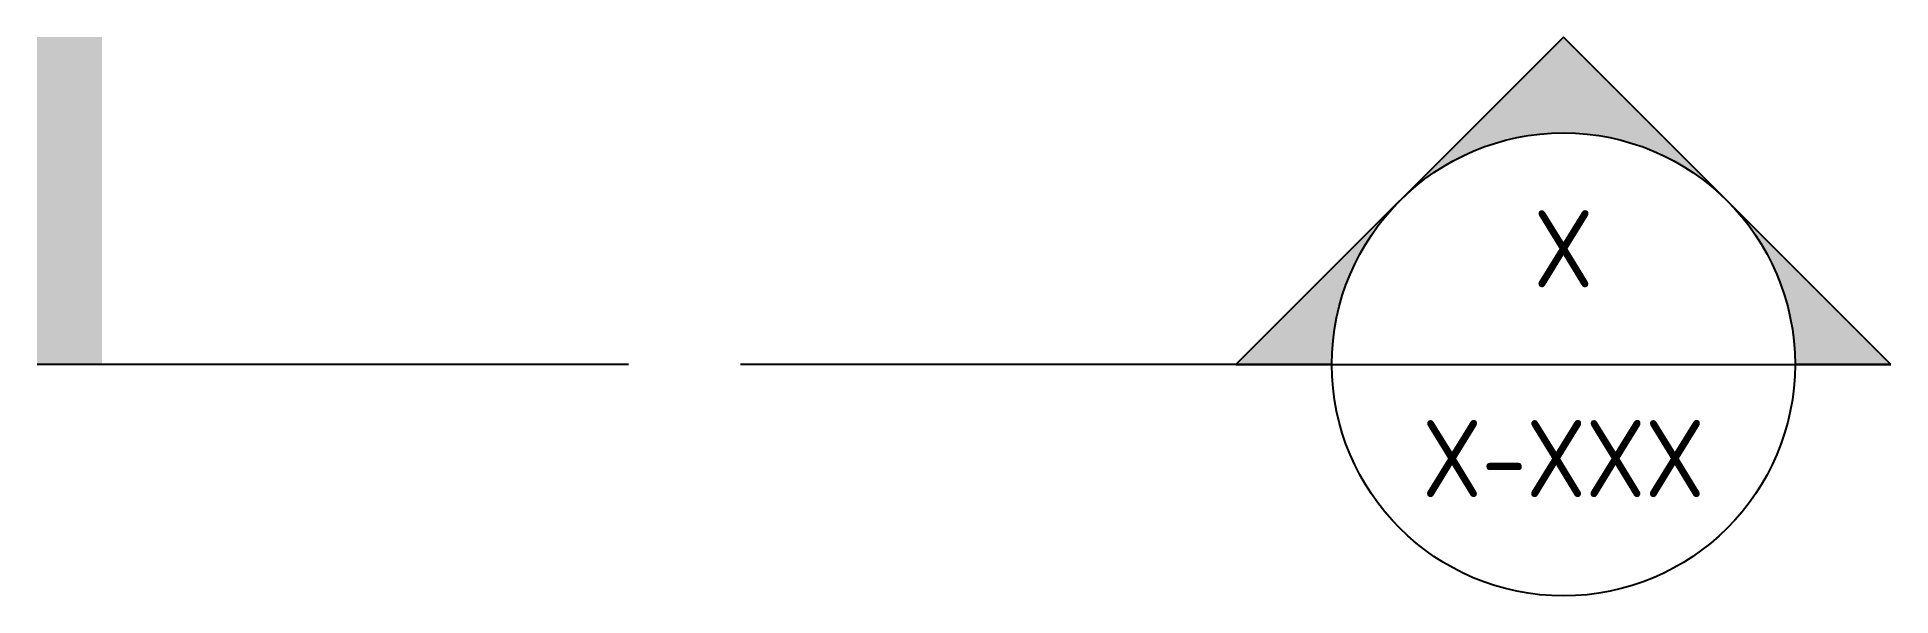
# Model space of a CAD drawing. Header units: inches. Extents: x -19.8 to 4.2, y -3 to 4.2.
import ezdxf
from ezdxf.enums import TextEntityAlignment as Align

# ---------------------------------------------------------------- set-up
doc = ezdxf.new("R2010")
doc.units = ezdxf.units.IN
doc.header["$MEASUREMENT"] = 0
doc.styles.add('Annotext-1', font='archquik.shx', dxfattribs={"height": 0.125})

# ---------------------------------------------------------------- blocks, each defined once
blk = doc.blocks.new('Section Tag')
at = {"linetype": 'ByBlock', "lineweight": -2}
blk.add_hatch(color=0, dxfattribs=at).paths.add_polyline_path([(-18.935, 0), (-18.935, 4.243), (-19.775, 4.243), (-19.775, 0)])
at = {"linetype": 'ByBlock'}
h = blk.add_hatch(color=0, dxfattribs=at)
h.paths.add_polyline_path([(0, 4.243), (-2.121, 2.121, -0.414214), (2.121, 2.121)])
h.paths.add_polyline_path([(2.121, 2.121, -0.198912), (3, 0), (4.243, 0)])
h.paths.add_polyline_path([(-2.121, 2.121), (-4.243, 0), (-3, 0, -0.198912)])
at = {"color": 0, "linetype": 'ByBlock'}
for p, q in [((0, 4.243), (-4.243, 0)), ((4.243, 0), (0, 4.243)), ((-4.243, 0), (-3, 0)), ((-3, 0), (3, 0)), ((4.243, 0), (3, 0)), ((3, 0), (4.243, 0))]:
    blk.add_line(p, q, dxfattribs=at)
at = {"color": 0, "linetype": 'ByBlock', "lineweight": -2}
for p, q in [((-12.114, 0), (-19.775, 0)), ((-3, 0), (-10.661, 0))]:
    blk.add_line(p, q, dxfattribs=at)
at = {"color": 0, "linetype": 'ByBlock'}
blk.add_circle((0, 0), 3, dxfattribs=at)
at = {"color": 0, "linetype": 'ByBlock', "style": 'Annotext-1'}
for tag, p in [('NUMBER', (0, 1.5)), ('SHEET', (0, -1.219))]:
    blk.add_attdef(tag, text='', height=1, dxfattribs=at).set_placement(p, align=Align.MIDDLE)

msp = doc.modelspace()

# ---------------------------------------------------------------- block references
msp.add_blockref('Section Tag', (0, 0)).add_auto_attribs({'NUMBER': 'X', 'SHEET': 'X-XXX'})

doc.saveas('drawing.dxf')
